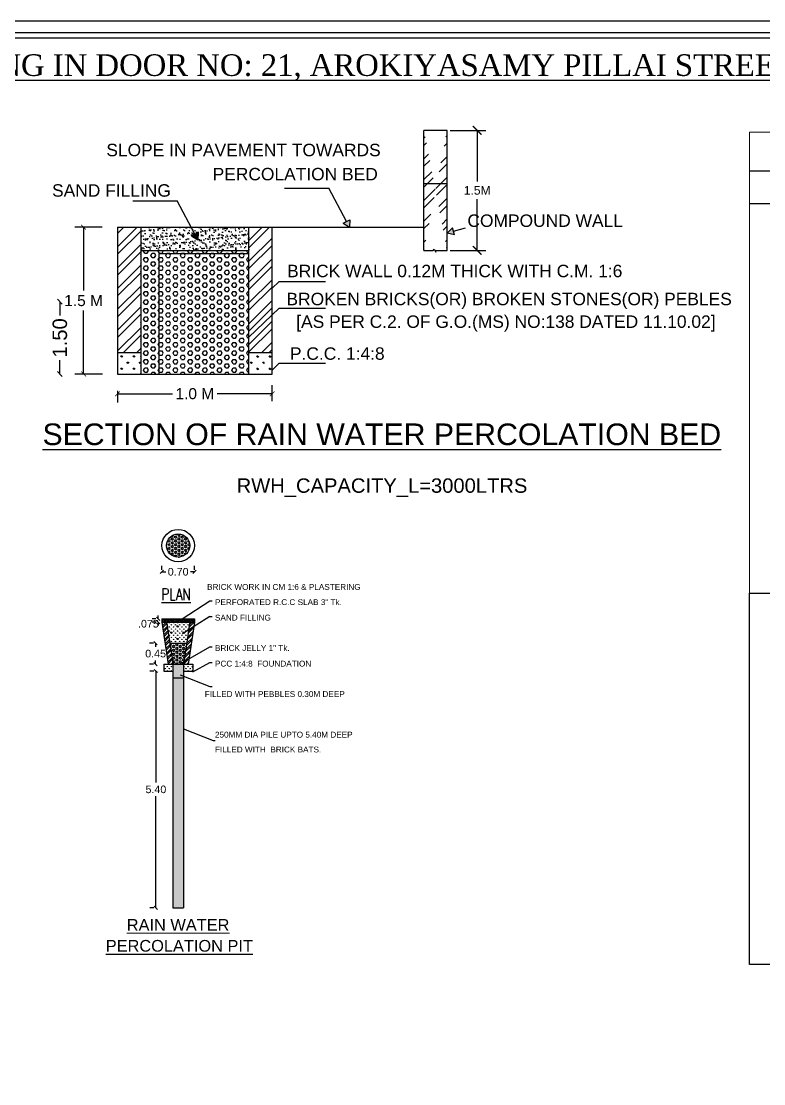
# Model space of a CAD drawing. Header units: metres. Extents: x 6 to 169, y 61 to 125.
# Drawn here: x 52.08 to 67.52, y 102.41 to 124.51 of the extents above; entities that cross this region are included whole.
import ezdxf

# ---------------------------------------------------------------- set-up
doc = ezdxf.new("R2010")
doc.units = ezdxf.units.M
doc.header["$MEASUREMENT"] = 0
doc.header["$PDMODE"] = 3
doc.layers.get('0').update_dxf_attribs({"lineweight": 5})
doc.layers.get('DEFPOINTS').update_dxf_attribs({"lineweight": 5})
doc.layers.add('RWH', color=130, linetype='Continuous')
doc.styles.add('Isa-', font='times.ttf')
doc.styles.add('ROMAND', font='romand.shx', dxfattribs={"width": 0.75})
doc.styles.get("Standard").update_dxf_attribs({"font": 'arial.ttf'})
doc.dimstyles.get("Standard").update_dxf_attribs({"dimtxt": 0.18, "dimasz": 0.18, "dimexe": 0.18, "dimexo": 0.0625, "dimgap": 0.09, "dimtad": 0, "dimtih": 1, "dimtoh": 1, "dimdec": 4, "dimzin": 0, "dimdsep": 46, "dimtxsty": 'Standard', "dimcen": 0.09, "dimadec": 0, "dimazin": 0, "dimtfac": 1, "dimtdec": 4, "dimtofl": 0, "dimtmove": 0, "dimatfit": 3, "dimfxl": 0, "dimtolj": 1, "dimtzin": 0, "dimarcsym": 0})
doc.dimstyles.new('STANDARD$0', dxfattribs={"dimtxt": 0.3, "dimasz": 0.3, "dimexe": 3, "dimexo": 1, "dimgap": 1.5, "dimtad": 1, "dimdec": 1, "dimzin": 1, "dimdsep": 46, "dimtxsty": 'Standard', "dimblk": 'OBLIQUE', "dimcen": 0.09375, "dimdle": 1, "dimclrd": 8, "dimclre": 8, "dimclrt": 7, "dimadec": 1, "dimazin": 0, "dimtfac": 1, "dimtdec": 1, "dimtix": 1, "dimtmove": 2, "dimatfit": 3, "dimldrblk": 'ARCHTICK', "dimfxl": 0, "dimfrac": 2, "dimtolj": 1, "dimtzin": 0, "dimarcsym": 0})
doc.dimstyles.new('STANDARD_WS', dxfattribs={"dimtxt": 0.18, "dimasz": 0.18, "dimexe": 0.18, "dimexo": 0.0625, "dimgap": 0.09, "dimtad": 0, "dimtih": 1, "dimtoh": 1, "dimdec": 4, "dimzin": 0, "dimdsep": 46, "dimtxsty": 'Standard', "dimcen": 0.09, "dimadec": 0, "dimazin": 0, "dimtfac": 1, "dimtdec": 4, "dimtofl": 0, "dimtmove": 0, "dimatfit": 3, "dimfxl": 0, "dimtolj": 1, "dimtzin": 0, "dimarcsym": 0})
pattern_1 = [(90, (8099.40017, -1402.06743), (-0.062727021, 0.062727021), [0.016633025, -0.108821018]), (45, (8099.40017, -1402.06743), (-0.062727064, 0.062727064), [0.016633025, -0.07207644]), (135, (8099.40017, -1402.06743), (-0.062727064, -0.062727064), [0.016633025, -0.07207644])]

# ---------------------------------------------------------------- blocks, each defined once
blk = doc.blocks.new('_Oblique')
at = {"color": 0, "linetype": 'ByBlock', "lineweight": -2}
blk.add_line((-0.5, -0.5), (0.5, 0.5), dxfattribs=at)
blk = doc.blocks.new('*D11')
at = {"color": 0, "lineweight": -2}
for p, q in [((8322.73, -1324.478), (8322.612, -1324.478)), ((8322.792, -1324.478), (8322.792, -1324.378)), ((8322.73, -1324.583), (8322.612, -1324.583)), ((8322.792, -1324.583), (8322.792, -1324.683))]:
    blk.add_line(p, q, dxfattribs=at)
at = {"layer": 'DEFPOINTS', "color": 0}
for p in [(8322.792, -1324.478), (8322.792, -1324.583), (8322.792, -1324.583)]:
    blk.add_point(p, dxfattribs=at)
at = {"color": 0, "lineweight": -2, "xscale": 0.1, "yscale": 0.1, "zscale": 0.1}
for p, rotation in [((8322.792, -1324.478), 270), ((8322.792, -1324.583), 90)]:
    blk.add_blockref('_Oblique', p, dxfattribs=dict(at, rotation=rotation))
at = {"color": 3, "lineweight": 25, "insert": (8322.502, -1324.627), "char_height": 0.23, "attachment_point": 5}
blk.add_mtext('\\A1;.075', dxfattribs=at)
blk = doc.blocks.new('*D12')
at = {"color": 0, "lineweight": -2}
for p, q in [((8322.665, -1326.049), (8322.547, -1326.049)), ((8322.727, -1326.049), (8322.727, -1329.404)), ((8322.727, -1333.174), (8322.727, -1329.819)), ((8322.665, -1333.174), (8322.547, -1333.174))]:
    blk.add_line(p, q, dxfattribs=at)
at = {"layer": 'DEFPOINTS', "color": 0}
for p in [(8322.727, -1326.049), (8322.727, -1333.174), (8322.727, -1333.174)]:
    blk.add_point(p, dxfattribs=at)
at = {"color": 0, "lineweight": -2, "xscale": 0.1, "yscale": 0.1, "zscale": 0.1}
for p, rotation in [((8322.727, -1326.049), 90), ((8322.727, -1333.174), 270)]:
    blk.add_blockref('_Oblique', p, dxfattribs=dict(at, rotation=rotation))
at = {"color": 3, "insert": (8322.727, -1329.612), "char_height": 0.23, "attachment_point": 5}
blk.add_mtext('\\A1;5.40', dxfattribs=at)
blk = doc.blocks.new('*D13')
at = {"color": 0, "lineweight": -2}
for p, q in [((8322.657, -1325.211), (8322.539, -1325.211)), ((8322.719, -1325.211), (8322.719, -1325.318)), ((8322.719, -1325.84), (8322.719, -1325.733)), ((8322.657, -1325.84), (8322.539, -1325.84))]:
    blk.add_line(p, q, dxfattribs=at)
at = {"layer": 'DEFPOINTS', "color": 0}
for p in [(8322.719, -1325.211), (8322.719, -1325.84), (8322.719, -1325.84)]:
    blk.add_point(p, dxfattribs=at)
at = {"color": 0, "lineweight": -2, "xscale": 0.1, "yscale": 0.1, "zscale": 0.1}
for p, rotation in [((8322.719, -1325.211), 90), ((8322.719, -1325.84), 270)]:
    blk.add_blockref('_Oblique', p, dxfattribs=dict(at, rotation=rotation))
at = {"color": 3, "lineweight": 25, "insert": (8322.719, -1325.526), "char_height": 0.23, "attachment_point": 5}
blk.add_mtext('\\A1;0.45', dxfattribs=at)
blk = doc.blocks.new('*D14')
at = {"color": 0, "lineweight": -2}
for p, q in [((8322.908, -1323.002), (8322.908, -1322.884)), ((8323.886, -1323.002), (8323.886, -1322.884)), ((8322.908, -1323.064), (8323.022, -1323.064)), ((8323.886, -1323.064), (8323.772, -1323.064))]:
    blk.add_line(p, q, dxfattribs=at)
at = {"layer": 'DEFPOINTS', "color": 0}
for p in [(8322.908, -1323.064), (8323.886, -1323.064), (8323.886, -1323.064)]:
    blk.add_point(p, dxfattribs=at)
at = {"color": 0, "lineweight": -2, "xscale": 0.1, "yscale": 0.1, "zscale": 0.1, "rotation": 180}
blk.add_blockref('_Oblique', (8322.908, -1323.064), dxfattribs=at)
at = {"color": 0, "lineweight": -2, "xscale": 0.1, "yscale": 0.1, "zscale": 0.1}
blk.add_blockref('_Oblique', (8323.886, -1323.064), dxfattribs=at)
at = {"color": 3, "lineweight": 25, "insert": (8323.397, -1323.064), "char_height": 0.23, "attachment_point": 5}
blk.add_mtext('\\A1;0.70', dxfattribs=at)
blk = doc.blocks.new('_ArchTick')
at = {"color": 0, "linetype": 'ByBlock', "const_width": 0.15}
blk.add_lwpolyline([(-0.5, -0.5), (0.5, 0.5)], dxfattribs=at)
blk = doc.blocks.new('*D657')
at = {"color": 0, "lineweight": -2}
for p, q in [((53.767, 120.229), (53.2, 120.229)), ((53.38, 120.229), (53.38, 118.91)), ((53.38, 117.175), (53.38, 118.495)), ((53.77, 117.175), (53.2, 117.175))]:
    blk.add_line(p, q, dxfattribs=at)
at = {"layer": 'DEFPOINTS', "color": 0}
for p in [(53.38, 120.229), (53.829, 120.229), (53.832, 117.175)]:
    blk.add_point(p, dxfattribs=at)
at = {"color": 0, "lineweight": -2, "xscale": 0.1, "yscale": 0.1, "zscale": 0.1}
for p, rotation in [((53.38, 120.229), 90), ((53.38, 117.175), 270)]:
    blk.add_blockref('_ArchTick', p, dxfattribs=dict(at, rotation=rotation))
at = {"color": 3, "lineweight": -3, "insert": (53.38, 118.702), "char_height": 0.23, "attachment_point": 5}
blk.add_mtext('\\A1;1.5 M', dxfattribs=at)
blk = doc.blocks.new('*D658')
at = {"color": 0, "lineweight": -2}
for p, q in [((57.3, 116.608), (57.3, 116.945)), ((54.085, 116.827), (54.085, 116.585)), ((54.085, 116.765), (55.23, 116.765)), ((57.3, 116.765), (56.155, 116.765))]:
    blk.add_line(p, q, dxfattribs=at)
at = {"layer": 'DEFPOINTS', "color": 0}
for p in [(54.085, 116.889), (57.3, 116.765), (57.3, 116.545)]:
    blk.add_point(p, dxfattribs=at)
at = {"color": 0, "lineweight": -2, "xscale": 0.1, "yscale": 0.1, "zscale": 0.1, "rotation": 180}
blk.add_blockref('_ArchTick', (54.085, 116.765), dxfattribs=at)
at = {"color": 0, "lineweight": -2, "xscale": 0.1, "yscale": 0.1, "zscale": 0.1}
blk.add_blockref('_ArchTick', (57.3, 116.765), dxfattribs=at)
at = {"color": 3, "lineweight": -3, "insert": (55.693, 116.765), "char_height": 0.23, "attachment_point": 5}
blk.add_mtext('\\A1;1.0 M', dxfattribs=at)
blk = doc.blocks.new('*D790')
at = {"color": 0, "lineweight": -2}
for p, q in [((61.001, 122.243), (61.743, 122.243)), ((61.563, 122.243), (61.563, 121.177)), ((61.563, 119.746), (61.563, 120.813)), ((61.001, 119.746), (61.743, 119.746))]:
    blk.add_line(p, q, dxfattribs=at)
at = {"layer": 'DEFPOINTS', "color": 0}
for p in [(60.939, 122.243), (60.939, 119.746), (61.563, 119.746)]:
    blk.add_point(p, dxfattribs=at)
at = {"color": 0, "lineweight": -2, "xscale": 0.18, "yscale": 0.18, "zscale": 0.18}
for p, rotation in [((61.563, 122.243), 90), ((61.563, 119.746), 270)]:
    blk.add_blockref('_ArchTick', p, dxfattribs=dict(at, rotation=rotation))
at = {"color": 0, "lineweight": -3, "insert": (61.563, 120.995), "char_height": 0.18, "attachment_point": 5}
blk.add_mtext('\\A1;1.5M', dxfattribs=at)
blk = doc.blocks.new('*D851')
at = {"layer": 'DEFPOINTS', "color": 0}
for p in [(52.888, 118.679), (53.2, 118.679), (53.2, 117.175)]:
    blk.add_point(p, dxfattribs=at)
at = {"layer": 'RWH', "color": 0, "lineweight": -2}
for p, q in [((52.888, 118.679), (52.888, 118.392)), ((52.888, 117.175), (52.888, 117.462))]:
    blk.add_line(p, q, dxfattribs=at)
at = {"layer": 'RWH', "color": 0, "lineweight": -2, "xscale": 0.1, "yscale": 0.1, "zscale": 0.1}
for p, rotation in [((52.888, 118.679), 90), ((52.888, 117.175), 270)]:
    blk.add_blockref('_Oblique', p, dxfattribs=dict(at, rotation=rotation))
at = {"layer": 'RWH', "color": 0, "insert": (52.888, 117.927), "char_height": 0.3, "attachment_point": 5, "rotation": 90}
blk.add_mtext('\\A1;1.50', dxfattribs=at)
blk = doc.blocks.new('PQA')
at = {"lineweight": 25}
h = blk.add_hatch(dxfattribs=at)
h.set_pattern_fill('HEX', color=6, scale=0.010477, style=0)
h.set_pattern_definition([(0, (8077.306964, -1401.19121), (0, 0.057618474), [0.03326605, -0.066532098]), (120, (8077.306964, -1401.19121), (-0.049899062, -0.028809237), [0.03326605, -0.066532098]), (60, (8077.34023, -1401.19121), (-0.049899062, 0.028809237), [0.03326605, -0.066532098])])
h.paths.add_polyline_path([(8323.047, -1322.275, 1), (8323.746, -1322.275, 1)])
h = blk.add_hatch(dxfattribs=at)
h.set_pattern_fill('CROSS', color=2, scale=0.003492, style=0)
h.set_pattern_definition([(0, (8099.40017, -1402.067428), (0.0221773661, 0.0221773661), [0.011088683, -0.033266049]), (90, (8099.405715, -1402.072972), (-0.0221773661, 0.0221773661), [0.011088683, -0.033266049])])
h.paths.add_polyline_path([(8323.245, -1324.478), (8323.245, -1324.583), (8323.344, -1324.583), (8323.344, -1324.478)])
h.paths.add_polyline_path([(8323.455, -1324.478), (8323.371, -1324.478), (8323.371, -1324.583), (8323.455, -1324.583)])
h.paths.add_polyline_path([(8323.481, -1324.583), (8323.57, -1324.583), (8323.57, -1324.478), (8323.481, -1324.478)])
h.paths.add_polyline_path([(8323.597, -1324.583), (8323.671, -1324.583), (8323.671, -1324.478), (8323.597, -1324.478)])
h.paths.add_polyline_path([(8323.697, -1324.583), (8323.886, -1324.583), (8323.886, -1324.478), (8323.697, -1324.478)])
h.paths.add_polyline_path([(8323.09, -1324.478), (8322.909, -1324.478), (8322.909, -1324.583), (8323.09, -1324.583)])
h.paths.add_polyline_path([(8323.117, -1324.583), (8323.218, -1324.583), (8323.218, -1324.478), (8323.117, -1324.478)])
h = blk.add_hatch(dxfattribs=at)
h.set_pattern_fill('STEEL', color=1, scale=0.034925, style=0)
h.set_pattern_definition([(45, (8099.40017, -1402.06743), (-0.07840883, 0.07840883), []), (45, (8099.40017, -1402.01198), (-0.07840883, 0.07840883), [])])
h.paths.add_polyline_path([(8323.886, -1324.583), (8323.744, -1324.583), (8323.553, -1325.84), (8323.694, -1325.84)])
h.paths.add_polyline_path([(8323.1, -1325.84), (8323.242, -1325.84), (8323.05, -1324.583), (8322.909, -1324.583)])
h = blk.add_hatch(dxfattribs=at)
h.set_pattern_fill('GRASS', color=256, scale=0.010477, style=0)
h.set_pattern_definition([(90, (8099.40017, -1402.06743), (-0.18818106, 0.18818106), [0.04989907, -0.32646305]), (45, (8099.40017, -1402.06743), (-0.1881812, 0.1881812), [0.04989907, -0.21622932]), (135, (8099.40017, -1402.06743), (-0.1881812, -0.1881812), [0.04989907, -0.21622932])])
h.paths.add_polyline_path([(8323.744, -1324.583), (8323.05, -1324.583), (8323.146, -1325.211), (8323.648, -1325.211)])
h = blk.add_hatch(dxfattribs=at)
h.set_pattern_fill('GRASS', color=4, scale=0.003492, style=0)
h.set_pattern_definition(pattern_1)
h.paths.add_polyline_path([(8323.744, -1324.583), (8323.05, -1324.583), (8323.146, -1325.211), (8323.648, -1325.211)])
h = blk.add_hatch(dxfattribs=at)
h.set_pattern_fill('HEX', color=6, scale=0.010477, style=0)
h.set_pattern_definition([(0, (8099.40017, -1402.06743), (0, 0.057618474), [0.03326605, -0.066532098]), (120, (8099.40017, -1402.06743), (-0.049899062, -0.028809237), [0.03326605, -0.066532098]), (60, (8099.43344, -1402.06743), (-0.049899062, 0.028809237), [0.03326605, -0.066532098])])
h.paths.add_polyline_path([(8323.648, -1325.211), (8323.146, -1325.211), (8323.242, -1325.84), (8323.553, -1325.84)])
h = blk.add_hatch(dxfattribs=at)
h.set_pattern_fill('GRASS', color=3, scale=0.003492, style=0)
h.set_pattern_definition(pattern_1)
h.paths.add_polyline_path([(8323.834, -1326.049), (8323.834, -1325.84), (8323.554, -1325.84), (8323.554, -1326.049)])
h.paths.add_polyline_path([(8323.24, -1325.84), (8322.961, -1325.84), (8322.961, -1326.049), (8323.24, -1326.049)])
h = blk.add_hatch(dxfattribs=at)
h.set_pattern_fill('GRASS', color=6, scale=0.003492, style=0)
h.set_pattern_definition(pattern_1)
h.paths.add_polyline_path([(8323.554, -1325.84), (8323.24, -1325.84), (8323.24, -1333.174), (8323.554, -1333.174)])
at = {"color": 21, "lineweight": 25}
for p, q in [((8323.521, -1324.478), (8324.352, -1323.94)), ((8324.352, -1323.94), (8324.417, -1323.94)), ((8323.524, -1324.924), (8324.352, -1324.397)), ((8324.352, -1324.406), (8324.417, -1324.406)), ((8323.497, -1325.809), (8324.352, -1325.32)), ((8324.352, -1325.32), (8324.417, -1325.32)), ((8323.834, -1326.069), (8324.352, -1325.79)), ((8324.352, -1325.79), (8324.417, -1325.79)), ((8323.461, -1326.168), (8324.352, -1326.519)), ((8324.352, -1326.519), (8324.417, -1326.519)), ((8323.554, -1327.789), (8324.445, -1328.141)), ((8324.445, -1328.141), (8324.51, -1328.141))]:
    blk.add_line(p, q, dxfattribs=at)
at = {"lineweight": 25}
for p, q in [((8322.909, -1324.478), (8322.909, -1324.583)), ((8322.909, -1324.478), (8323.886, -1324.478)), ((8323.09, -1324.478), (8323.09, -1324.583)), ((8323.117, -1324.478), (8323.117, -1324.583)), ((8323.218, -1324.478), (8323.218, -1324.583)), ((8323.245, -1324.478), (8323.245, -1324.583)), ((8323.344, -1324.478), (8323.344, -1324.583)), ((8323.371, -1324.478), (8323.371, -1324.583)), ((8323.455, -1324.478), (8323.455, -1324.583)), ((8323.481, -1324.478), (8323.481, -1324.583)), ((8323.57, -1324.478), (8323.57, -1324.583)), ((8323.597, -1324.478), (8323.597, -1324.583)), ((8323.671, -1324.478), (8323.671, -1324.583)), ((8323.697, -1324.478), (8323.697, -1324.583)), ((8323.886, -1324.478), (8323.886, -1324.583)), ((8322.909, -1324.583), (8323.886, -1324.583)), ((8322.909, -1324.583), (8323.1, -1325.84)), ((8323.05, -1324.583), (8323.242, -1325.84)), ((8323.744, -1324.583), (8323.553, -1325.84)), ((8323.886, -1324.583), (8323.694, -1325.84)), ((8323.146, -1325.211), (8323.648, -1325.211)), ((8322.961, -1325.84), (8322.961, -1326.049)), ((8322.961, -1325.84), (8323.834, -1325.84)), ((8322.961, -1326.049), (8323.24, -1326.049)), ((8323.24, -1325.84), (8323.24, -1333.174)), ((8323.554, -1325.84), (8323.554, -1333.174)), ((8323.554, -1326.049), (8323.834, -1326.049)), ((8323.834, -1325.84), (8323.834, -1326.049)), ((8323.24, -1326.259), (8323.554, -1326.259)), ((8323.24, -1333.174), (8323.554, -1333.174))]:
    blk.add_line(p, q, dxfattribs=at)
for radius in [0.489, 0.349]:
    blk.add_circle((8323.397, -1322.275), radius, dxfattribs=at)
at = {"color": 3, "lineweight": 25}
for s, height, p in [('BRICK WORK IN CM 1:6 & PLASTERING', 0.176, (8324.268, -1323.607)), ('PERFORATED R.C.C SLAB 3" Tk.', 0.176, (8324.504, -1324.065)), ('SAND FILLING', 0.176, (8324.504, -1324.531)), ('BRICK JELLY 1" Tk.', 0.176, (8324.504, -1325.446)), ('PCC 1:4:8  FOUNDATION', 0.176, (8324.504, -1325.915)), ('FILLED WITH PEBBLES 0.30M DEEP', 0.176, (8324.199, -1326.83)), ('250MM DIA PILE UPTO 5.40M DEEP ', 0.176, (8324.504, -1328.053)), ('FILLED WITH  BRICK BATS.', 0.176, (8324.504, -1328.5)), ('%%UPERCOLATION PIT', 0.352, (8321.22, -1334.496))]:
    blk.add_text(s, height=height, dxfattribs=at).set_placement(p)
at = {"color": 4, "lineweight": 25, "style": 'ROMAND', "width": 0.75}
blk.add_text('%%UPLAN', height=0.352, dxfattribs=at).set_placement((8322.892, -1323.913))
at = {"color": 4}
blk.add_text('%%URAIN WATER', height=0.352, dxfattribs=at).set_placement((8321.852, -1333.867))
at = {"color": 7, "lineweight": 25}
dim = blk.add_linear_dim(base=(8323.886, -1323.064), p1=(8322.908, -1323.064), p2=(8323.886, -1323.064), text='0.70', dimstyle='STANDARD_WS', override={"dimtxt": 0.23, "dimasz": 0.1, "dimdec": 2, "dimblk1": 'OBLIQUE', "dimblk2": 'OBLIQUE', "dimsah": 1, "dimclrt": 3}, dxfattribs=at)
dim.commit()
dim.dimension.update_dxf_attribs({"geometry": '*D14', "text_midpoint": (8323.397, -1323.064)})
dim = blk.add_linear_dim(base=(8322.792, -1324.583), p1=(8322.792, -1324.478), p2=(8322.792, -1324.583), angle=90, text='.075', dimstyle='STANDARD_WS', override={"dimtxt": 0.23, "dimasz": 0.1, "dimdec": 2, "dimblk1": 'OBLIQUE', "dimblk2": 'OBLIQUE', "dimsah": 1, "dimclrt": 3, "dimtmove": 2}, dxfattribs=at)
dim.commit()
dim.dimension.update_dxf_attribs({"geometry": '*D11', "text_midpoint": (8322.502, -1324.627), "dimtype": 128})
dim = blk.add_linear_dim(base=(8322.719, -1325.84), p1=(8322.719, -1325.211), p2=(8322.719, -1325.84), angle=90, text='0.45', dimstyle='STANDARD_WS', override={"dimtxt": 0.23, "dimasz": 0.1, "dimdec": 2, "dimblk1": 'OBLIQUE', "dimblk2": 'OBLIQUE', "dimsah": 1, "dimclrt": 3}, dxfattribs=at)
dim.commit()
dim.dimension.update_dxf_attribs({"geometry": '*D13', "text_midpoint": (8322.719, -1325.526)})
at = {"color": 4}
dim = blk.add_linear_dim(base=(8322.727, -1333.174), p1=(8322.727, -1326.049), p2=(8322.727, -1333.174), angle=90, text='5.40', dimstyle='STANDARD_WS', override={"dimtxt": 0.23, "dimasz": 0.1, "dimdec": 2, "dimblk1": 'OBLIQUE', "dimblk2": 'OBLIQUE', "dimsah": 1, "dimclrt": 3}, dxfattribs=at)
dim.commit()
dim.dimension.update_dxf_attribs({"geometry": '*D12', "text_midpoint": (8322.727, -1329.612)})

msp = doc.modelspace()

# ---------------------------------------------------------------- hatches: boundary and pattern name
at = {"lineweight": -3}
h = msp.add_hatch(dxfattribs=at)
h.set_pattern_fill('STEEL', color=256, scale=0.096441, style=0)
h.set_pattern_definition([(45, (24.25956, 119.5109), (-0.2165153, 0.2165153), []), (45, (24.25956, 119.664), (-0.2165153, 0.2165153), [])])
edge = h.paths.add_edge_path()
edge.add_line((60.93892, 119.74647), (60.93892, 122.24297))
edge.add_line((60.45672, 119.74647), (60.45672, 122.24297))
h = msp.add_hatch(color=256, dxfattribs=at)
h.paths.add_polyline_path([(58.90853, 120.22936), (58.91691, 120.38417), (58.7743, 120.31425)])
h.paths.add_polyline_path([(61.09356, 120.06766), (61.04679, 120.21945), (60.93975, 120.10729)])
h = msp.add_hatch(dxfattribs=at)
h.set_pattern_fill('STEEL', color=256, scale=0.096441, style=0)
h.set_pattern_definition([(45, (-31.14987, 110.21223), (-0.2165153, 0.2165153), []), (45, (-31.14987, 110.36533), (-0.2165153, 0.2165153), [])])
h.paths.add_polyline_path([(57.1522, 118.71826), (57.20413, 118.74419), (57.20413, 118.71706), (57.29992, 118.71706), (57.29992, 120.22936), (56.81772, 120.22936), (56.81772, 117.62546), (57.29992, 117.62546), (57.29992, 118.71706), (57.20413, 118.71706), (57.20413, 118.68584)])
h.paths.add_polyline_path([(54.56744, 120.22936), (54.08524, 120.22936), (54.08524, 117.62546), (54.56744, 117.62546)])
h = msp.add_hatch(dxfattribs=at)
h.set_pattern_fill('AR-SAND', color=256, scale=0.002679, style=0)
h.set_pattern_definition([(37.5, (28.32003, 119.5109), (-0.00428633, 0.13110917), [0, -0.10342717, 0, -0.11567513, 0, -0.1105718]), (7.5, (28.32003, 119.5109), (0.120423, 0.1920306), [0, -0.05579624, 0, -0.09322054, 0, -0.0357232]), (327.5, (28.23634, 119.5109), (0.21189936, 0.000385), [0, -0.0340221, 0, -0.12247954, 0, -0.15990385]), (317.5, (28.23634, 119.5109), (0.2045495, 0.0597207), [0, -0.01701105, 0, -0.08029215, 0, -0.09185966])])
h.paths.add_polyline_path([(56.81772, 119.74715), (56.81772, 120.22936), (54.56744, 120.22936), (54.56744, 119.74715)])
msp.add_hatch(color=256, dxfattribs=at).paths.add_polyline_path([(55.76488, 120.12074), (55.62227, 120.05082), (55.75651, 119.96592)])
h = msp.add_hatch(dxfattribs=at)
h.set_pattern_fill('HEX', color=256, scale=0.016073, style=0)
h.set_pattern_definition([(0, (28.32003, 119.5109), (0, 0.08839198), [0.05103314, -0.1020663]), (120, (28.32003, 119.5109), (-0.0765497, -0.044196), [0.05103314, -0.1020663]), (60, (28.37107, 119.5109), (-0.0765497, 0.044196), [0.05103314, -0.1020663])])
h.paths.add_polyline_path([(56.81772, 119.74715), (54.56744, 119.74715), (54.56744, 117.17541), (56.81772, 117.17541)])
h = msp.add_hatch(dxfattribs=at)
h.set_pattern_fill('GRASS', color=256, scale=0.007144, style=0)
h.set_pattern_definition([(90, (-31.14987, 110.21223), (-0.12830527, 0.12830527), [0.0340221, -0.22258845]), (45, (-31.14987, 110.21223), (-0.12830536, 0.12830536), [0.0340221, -0.1474291]), (135, (-31.14987, 110.21223), (-0.12830536, -0.12830536), [0.0340221, -0.1474291])])
h.paths.add_polyline_path([(54.08524, 117.17541), (54.56744, 117.17541), (54.56744, 117.62546), (54.08524, 117.62546)])
h.paths.add_polyline_path([(56.81772, 117.17541), (57.29992, 117.17541), (57.29992, 117.41891), (57.19174, 117.41891), (57.19174, 117.38765), (57.13982, 117.42007), (57.19174, 117.446), (57.19174, 117.41891), (57.29992, 117.41891), (57.29992, 117.62546), (56.81772, 117.62546)])

# ---------------------------------------------------------------- linework, layer by layer
for p, q in [((60.45672, 119.74647), (60.45672, 122.24297)), ((60.93892, 122.24297), (60.45672, 122.24297)), ((60.93892, 119.74647), (60.93892, 122.24297)), ((60.45672, 121.13632), (60.93892, 121.13632)), ((57.55686, 121.04369), (58.48019, 121.04369)), ((58.8456, 120.34921), (58.48019, 121.04369)), ((54.40484, 120.78025), (55.32816, 120.78025)), ((55.69357, 120.08578), (55.32816, 120.78025)), ((58.7743, 120.31425), (58.91691, 120.38417)), ((58.7743, 120.31425), (58.90853, 120.22936)), ((58.91691, 120.38417), (58.90853, 120.22936)), ((54.08524, 120.22936), (60.45672, 120.22936)), ((54.08524, 120.22936), (54.08524, 117.17541)), ((54.56744, 120.22936), (54.56744, 117.17541)), ((55.62227, 120.05082), (55.76488, 120.12074)), ((55.62227, 120.05082), (55.75651, 119.96592)), ((55.76488, 120.12074), (55.75651, 119.96592)), ((56.81772, 117.17541), (56.81772, 120.22936)), ((57.29992, 117.17541), (57.29992, 120.22936)), ((61.04679, 120.21945), (60.93975, 120.10729)), ((61.09356, 120.06766), (60.93975, 120.10729)), ((61.09356, 120.06766), (61.04679, 120.21945)), ((61.07018, 120.14356), (61.32208, 120.21338)), ((54.56744, 119.74715), (56.81772, 119.74715)), ((60.45672, 119.74647), (60.65102, 119.74647)), ((60.65102, 119.74647), (60.66551, 119.77023)), ((60.66551, 119.77023), (60.70039, 119.71261)), ((60.70039, 119.71261), (60.704, 119.74502)), ((60.704, 119.74502), (60.93892, 119.74502)), ((57.44962, 119.10304), (57.29992, 118.95942)), ((57.44962, 119.10304), (58.40979, 119.10304)), ((57.44962, 118.54702), (56.81772, 117.94077)), ((57.44962, 118.54702), (58.40979, 118.54702)), ((54.08524, 117.62546), (54.56744, 117.62546)), ((56.81772, 117.62546), (57.29992, 117.62546)), ((57.44962, 117.39924), (57.29992, 117.25562)), ((57.44962, 117.39924), (58.40979, 117.39924)), ((54.08524, 117.17541), (57.29992, 117.17541))]:
    msp.add_line(p, q, dxfattribs=at)
at = {"lineweight": 25}
for p, q in [((67.22619, 121.40297), (76.17372, 121.40297)), ((67.22619, 120.72413), (76.17372, 120.72413))]:
    msp.add_line(p, q, dxfattribs=at)
at = {"lineweight": -3}
for points in [[(5.6191, 124.51383), (5.6191, 64.51383), (110.94606, 64.51383), (110.94606, 124.51383)], [(5.8591, 124.27383), (5.8591, 64.75383), (110.70606, 64.75383), (110.70606, 124.27383)], [(5.9691, 124.16383), (5.9691, 64.86383), (110.59606, 64.86383), (110.59606, 124.16383)], [(54.94272, 117.17541), (56.81772, 117.17541), (56.81772, 119.67541), (54.94272, 119.67541)], [(67.22619, 112.61818), (83.91952, 112.61818), (83.91952, 104.89193), (67.22619, 104.89193)]]:
    msp.add_lwpolyline(points, close=True, dxfattribs=at)
msp.add_lwpolyline([(67.22619, 122.20459), (76.17372, 122.20459), (76.17372, 112.61818), (67.22619, 112.61818)], close=True)

# ---------------------------------------------------------------- block references
at = {"lineweight": -3, "xscale": 0.6911999999993697, "yscale": 0.6911999999993697, "zscale": 0.6911999999993697}
msp.add_blockref('PQA', (-5697.78556, 1027.56225), dxfattribs=at)

# ---------------------------------------------------------------- texts
at = {"lineweight": -3, "style": 'Isa-'}
msp.add_text('%%UPLAN SHOWING THE PROPOSED CONSTRUCTION OF RESIDENTIAL APARTMENT BUILDING AFTER DEMOLISHING THE EXISTING OLD BUILDING IN DOOR NO: 21, AROKIYASAMY PILLAI STREET AT T.S.NO: 31 (OLD S.F.NO: 137/1)', height=0.45, dxfattribs=at).set_placement((6.42895, 123.37646))
at = {"lineweight": -3}
for s, height, p in [('SLOPE IN PAVEMENT TOWARDS', 0.25875, (53.85314, 121.70607)), (' PERCOLATION BED', 0.25875, (55.96232, 121.20453)), ('SAND FILLING', 0.25875, (52.72483, 120.86433)), ('COMPOUND WALL', 0.25875, (61.3597, 120.23544)), ('BRICK WALL 0.12M THICK WITH C.M. 1:6', 0.25875, (57.61184, 119.18949)), ('BROKEN BRICKS(OR) BROKEN STONES(OR) PEBLES', 0.25875, (57.59807, 118.60653)), ('[AS PER C.2. OF G.O.(MS) NO:138 DATED 11.10.02]', 0.25875, (57.80109, 118.13528)), ('P.C.C. 1:4:8', 0.25875, (57.67021, 117.47151)), ('%%uSECTION OF RAIN WATER PERCOLATION BED', 0.45, (52.52564, 115.69631))]:
    msp.add_text(s, height=height, dxfattribs=at).set_placement(p)
at = {"layer": 'RWH', "insert": (59.58416, 114.81092), "char_height": 0.3, "attachment_point": 5}
msp.add_mtext_dynamic_manual_height_columns('RWH_CAPACITY_L=3000LTRS', width=9.3695657, gutter_width=0.9, heights=[0], dxfattribs=at)

# ---------------------------------------------------------------- dimensions: what is measured, and where the dimension line sits
at = {"lineweight": -3}
dim = msp.add_aligned_dim(p1=(60.93892, 122.24297), p2=(60.93892, 119.74647), distance=0.62399, text='1.5M', dimstyle='Standard', override={"dimblk1": 'ARCHTICK', "dimblk2": 'ARCHTICK', "dimsah": 1}, dxfattribs=at)
dim.commit()
dim.dimension.update_dxf_attribs({"geometry": '*D790', "text_midpoint": (61.56292, 120.99472)})
dim = msp.add_linear_dim(base=(53.38008, 120.22936), p1=(53.83231, 117.17541), p2=(53.82911, 120.22936), angle=90, text='1.5 M', dimstyle='STANDARD_WS', override={"dimtxt": 0.23, "dimasz": 0.1, "dimdec": 2, "dimblk1": 'ARCHTICK', "dimblk2": 'ARCHTICK', "dimsah": 1, "dimclrt": 3}, dxfattribs=at)
dim.commit()
dim.dimension.update_dxf_attribs({"geometry": '*D657', "text_midpoint": (53.38008, 118.70238)})
dim = msp.add_linear_dim(base=(57.29992, 116.76454), p1=(54.08524, 116.88912), p2=(57.29992, 116.54545), text='1.0 M', dimstyle='STANDARD_WS', override={"dimtxt": 0.23, "dimasz": 0.1, "dimdec": 2, "dimblk1": 'ARCHTICK', "dimblk2": 'ARCHTICK', "dimsah": 1, "dimclrt": 3}, dxfattribs=at)
dim.commit()
dim.dimension.update_dxf_attribs({"geometry": '*D658', "text_midpoint": (55.69258, 116.76454)})
at = {"layer": 'RWH'}
dim = msp.add_linear_dim(base=(52.88768, 118.67904), p1=(53.20008, 117.17541), p2=(53.20008, 118.67904), angle=90, dimstyle='STANDARD$0', override={"dimtxt": 0.3, "dimasz": 0.1, "dimexe": 0.18, "dimexo": 0.0625, "dimgap": 0.09, "dimtad": 0, "dimdec": 2, "dimzin": 0, "dimlunit": 2, "dimpost": '\\X', "dimcen": 0.09, "dimdle": 0, "dimse1": 1, "dimse2": 1, "dimclrd": 0, "dimclre": 0, "dimclrt": 0, "dimadec": 0, "dimtdec": 2, "dimtix": 0, "dimtofl": 0, "dimtmove": 0, "dimfrac": 0}, dxfattribs=at)
dim.commit()
dim.dimension.update_dxf_attribs({"geometry": '*D851', "text_midpoint": (52.88768, 117.92722)})

doc.saveas('drawing.dxf')
